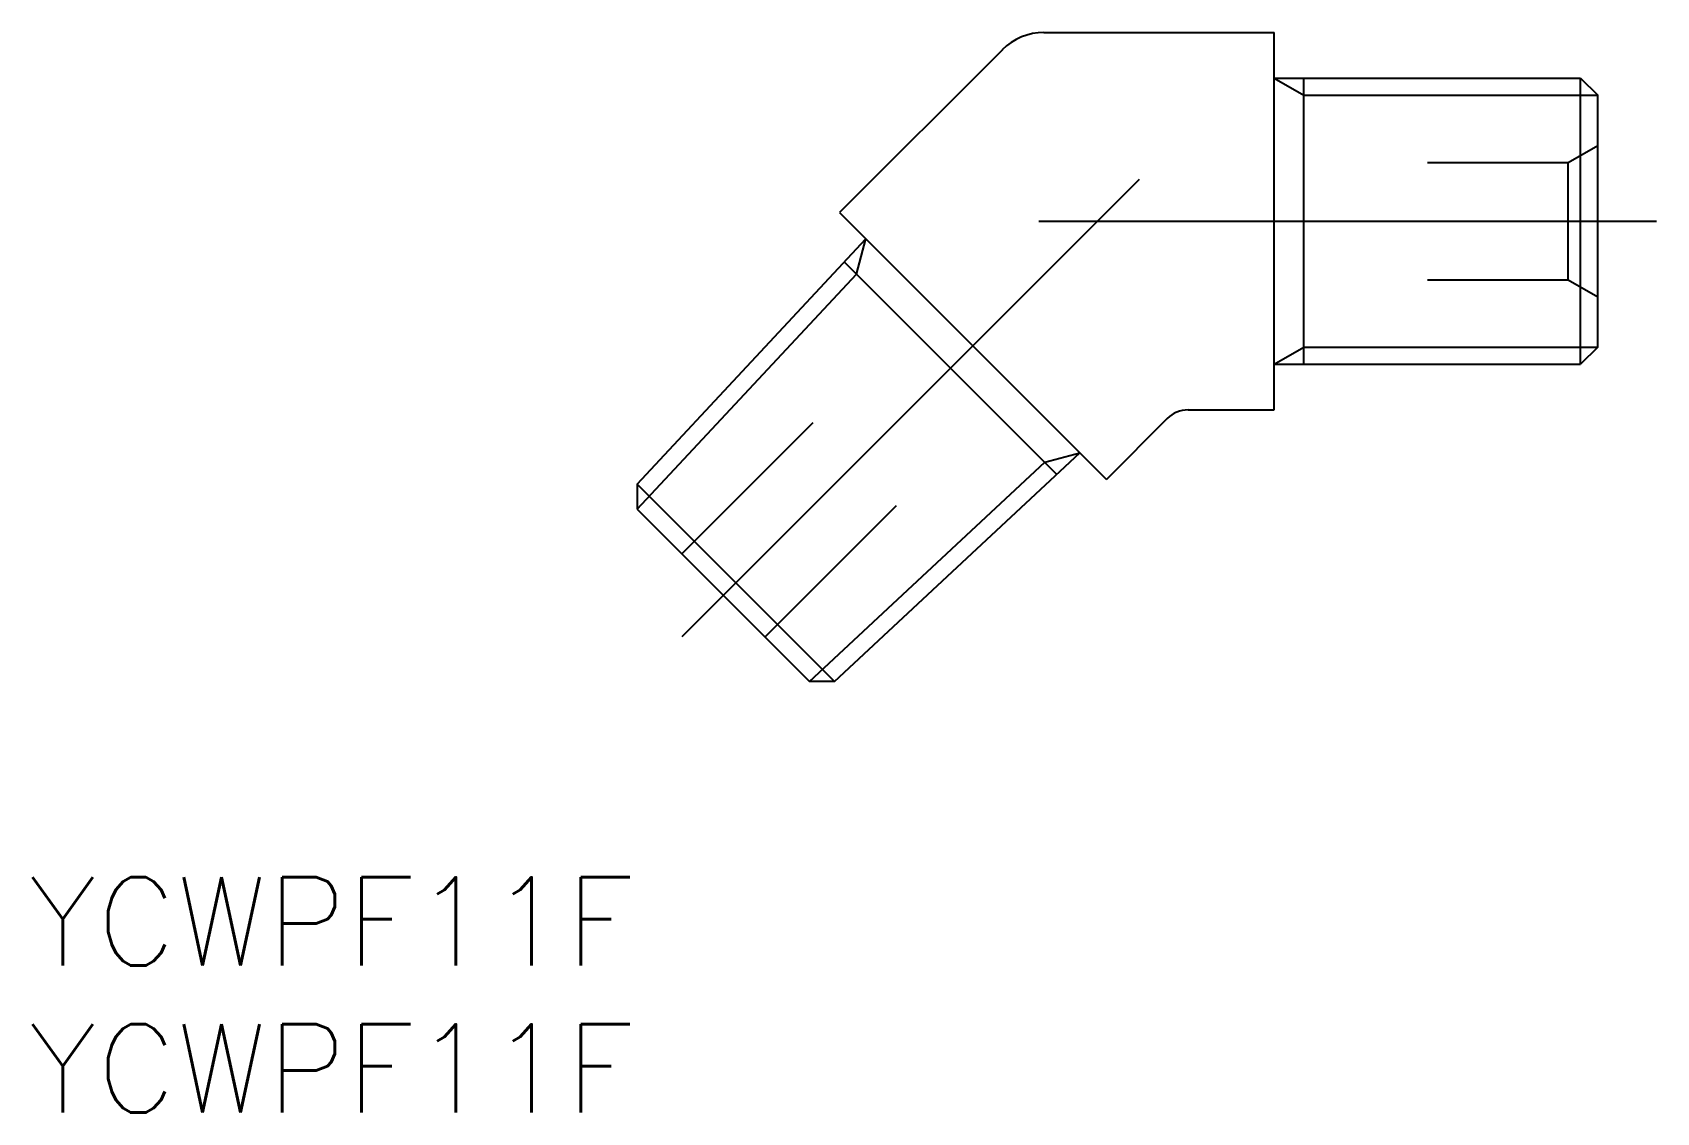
# Model space of a CAD drawing. Extents: x -53.2 to 2, y -30.3 to 6.4.
import ezdxf

# ---------------------------------------------------------------- set-up
doc = ezdxf.new("R2010")
doc.units = 0
doc.linetypes.add('CENTER', pattern=[50.8, 31.75, -6.35, 6.35, -6.35])
doc.linetypes.add('DASHED', pattern=[19.05, 12.7, -6.35])
doc.layers.get('0').update_dxf_attribs({"linetype": 'CONTINUOUS'})
doc.layers.add('CENTER', color=1, linetype='CENTER')
doc.styles.get("Standard").update_dxf_attribs({"font": 'txt.shx', "height": 3, "bigfont": 'bigfont.shx'})

msp = doc.modelspace()

# ---------------------------------------------------------------- linework, layer by layer
at = {"color": 7, "linetype": 'CONTINUOUS'}
for p, q in [((-18.83, 6.418), (-11, 6.418)), ((-11, -6.418), (-11, 6.418)), ((-20.244, 5.832), (-25.781, 0.295)), ((-11, 4.864), (-0.581, 4.864)), ((-9.994, -4.864), (-9.994, 4.864)), ((-0.581, -4.864), (-0.581, 4.864)), ((-0.581, 4.864), (0, 4.283)), ((0, -4.283), (0, 4.283)), ((-25.781, 0.295), (-16.705, -8.781)), ((-32.658, -8.946), (-24.88, -0.605)), ((-25.611, -1.389), (-18.389, -8.611)), ((0, -4.283), (-0.581, -4.864)), ((-11, -4.864), (-0.581, -4.864)), ((-13.928, -6.418), (-11, -6.418)), ((-14.635, -6.711), (-16.705, -8.781)), ((-25.946, -15.658), (-17.605, -7.88)), ((-32.658, -8.946), (-25.946, -15.658)), ((-32.658, -8.946), (-32.658, -9.797)), ((-32.658, -9.797), (-26.797, -15.658)), ((-25.946, -15.658), (-26.797, -15.658))]:
    msp.add_line(p, q, dxfattribs=at)
at = {"color": 3, "linetype": 'CONTINUOUS'}
for p, q in [((-11, 4.864), (-9.994, 4.283)), ((-9.994, 4.283), (0, 4.283)), ((-25.2, -1.8), (-24.88, -0.605)), ((-32.658, -9.797), (-25.2, -1.8)), ((-11, -4.864), (-9.994, -4.283)), ((-9.994, -4.283), (0, -4.283)), ((-26.797, -15.658), (-18.8, -8.2)), ((-18.8, -8.2), (-17.605, -7.88))]:
    msp.add_line(p, q, dxfattribs=at)
at = {"color": 3, "linetype": 'DASHED'}
for p, q in [((-1, 2), (0, 2.577)), ((-5.79, 2), (-1, 2)), ((-1, -2), (-1, 2)), ((-5.79, -2), (-1, -2)), ((-1, -2), (0, -2.577)), ((-26.687, -6.858), (-31.142, -11.314)), ((-23.858, -9.687), (-28.314, -14.142))]:
    msp.add_line(p, q, dxfattribs=at)
at = {"color": 7, "linetype": 'CONTINUOUS'}
for centre, radius in [((-18.83, 4.418), 2), ((-13.928, -7.418), 1)]:
    msp.add_arc(centre, radius, 90, 135, dxfattribs=at)
at = {"layer": 'CENTER', "color": 1, "linetype": 'CENTER'}
for p, q in [((-15.586, 1.414), (-31.142, -14.142)), ((-19, 0), (2, 0))]:
    msp.add_line(p, q, dxfattribs=at)

# ---------------------------------------------------------------- texts
at = {"color": 7, "linetype": 'CONTINUOUS'}
for p in [(-53.35, -25.316), (-53.35, -30.316)]:
    msp.add_text('YCWPF11F', height=3, dxfattribs=at).set_placement(p)

doc.saveas('drawing.dxf')
